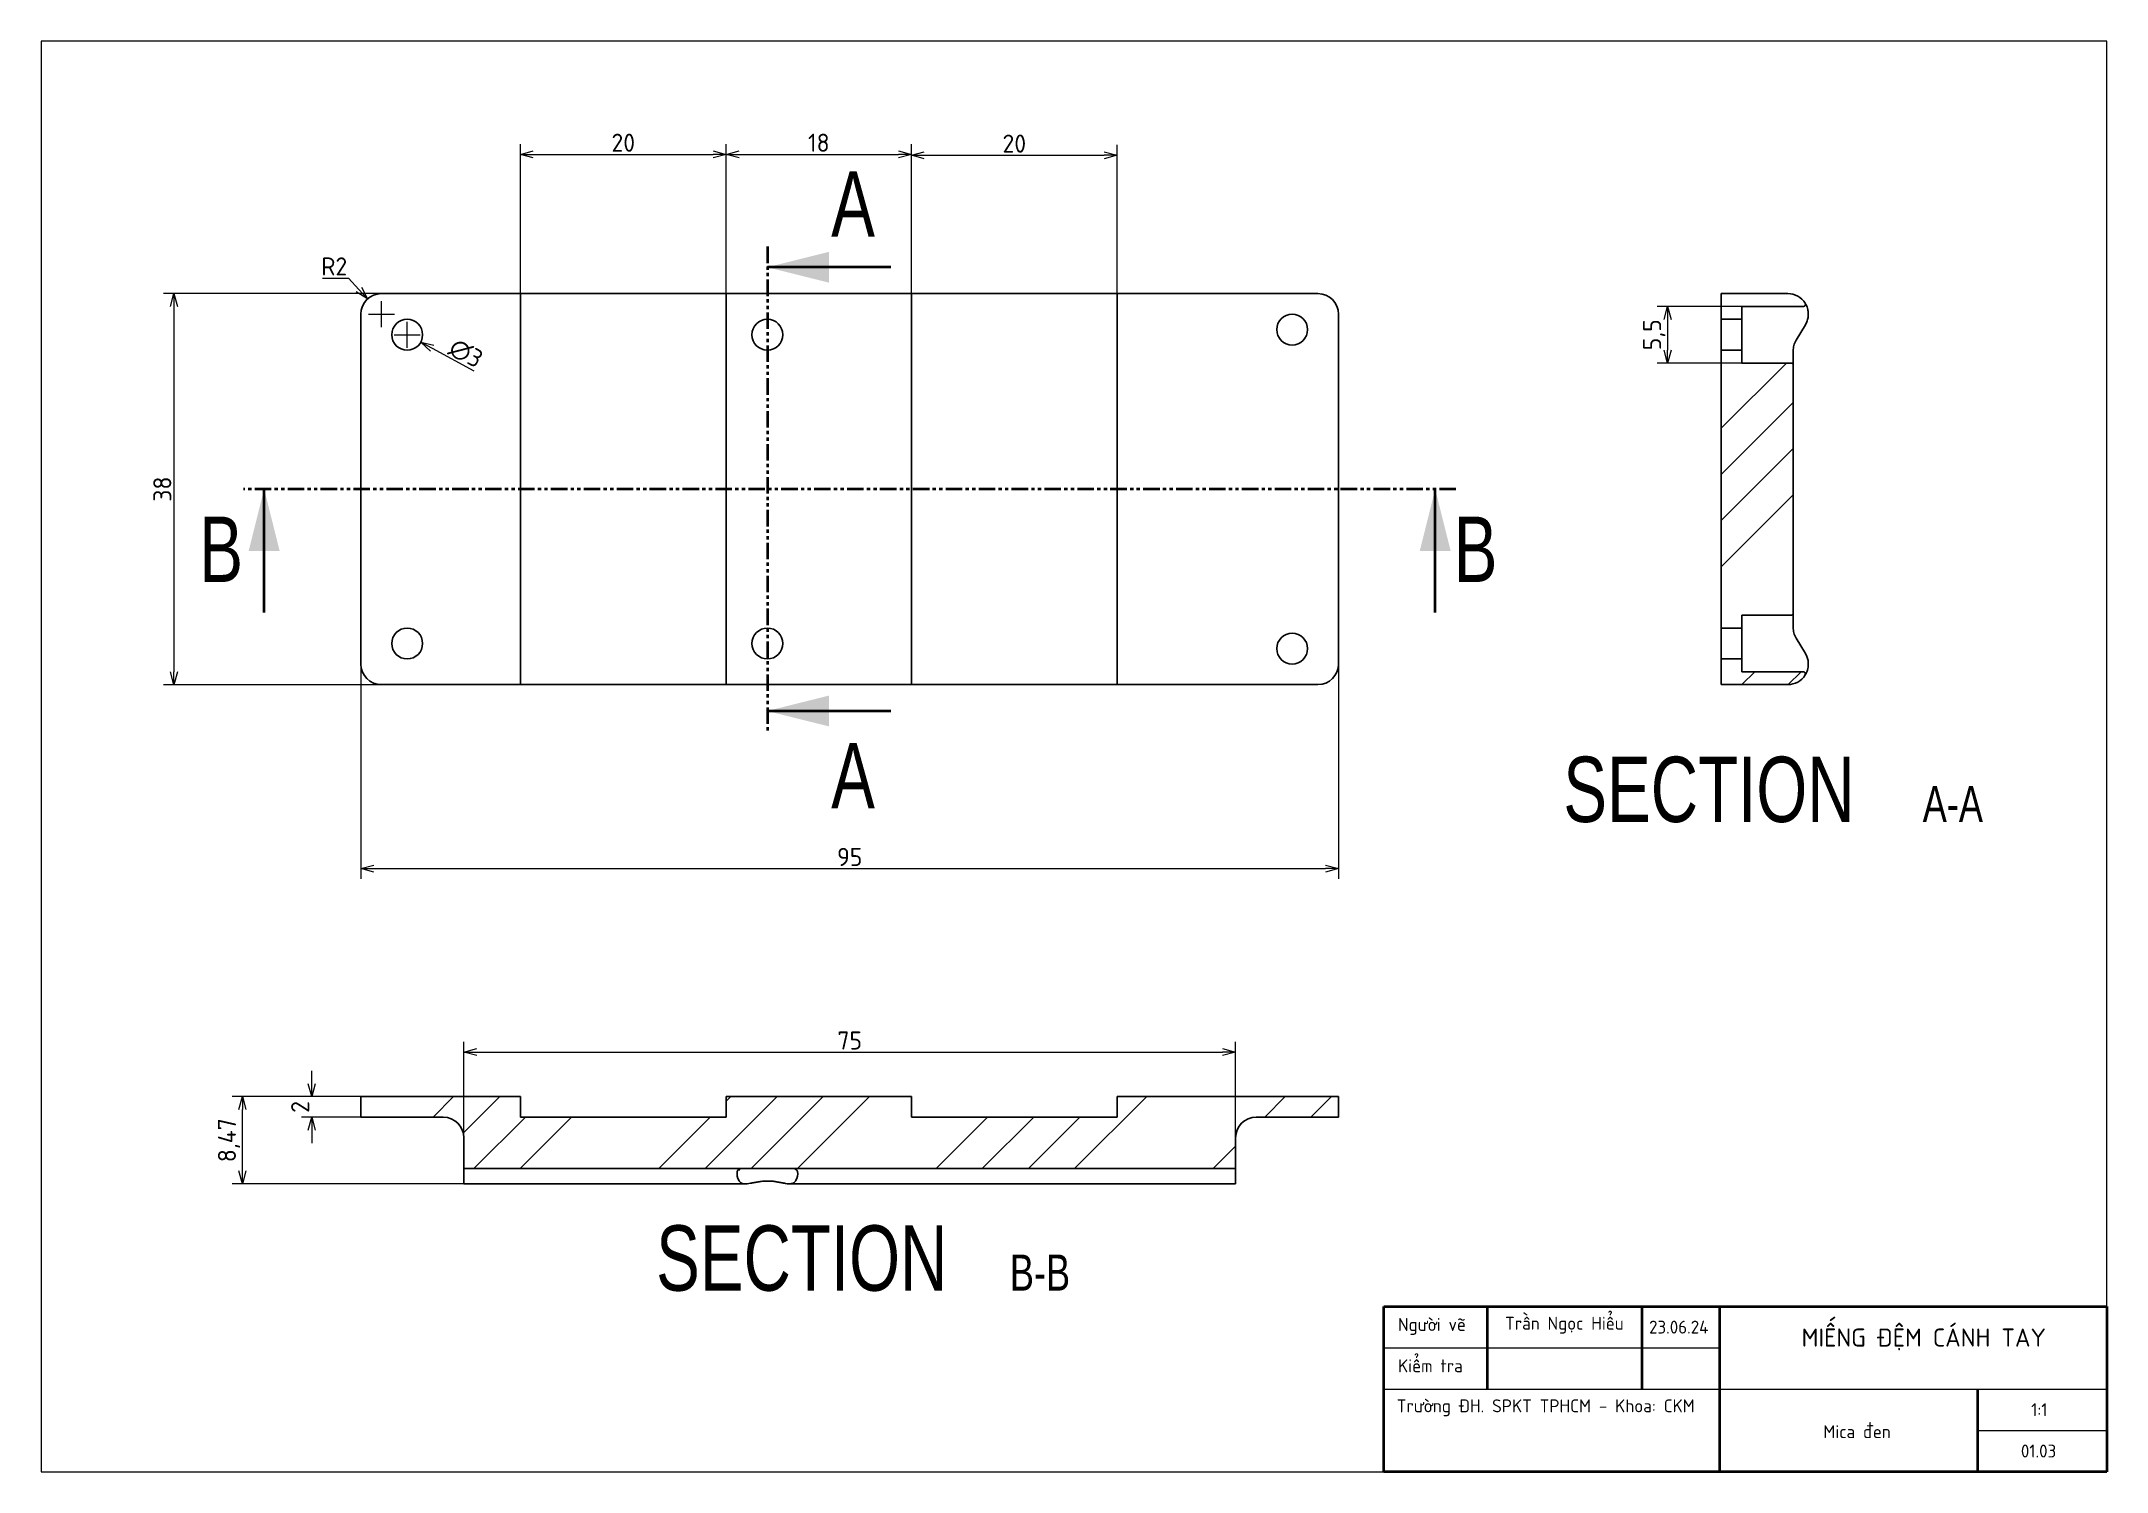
# Paper-space layout 'Sheet' of a CAD drawing. Header units: millimetres. Extents: x 10 to 410, y 10 to 287.
# The model-space entities are those that its viewports show. They can reach past a viewport. Long polylines and large blocks are cut down to what shows.
import ezdxf

# ---------------------------------------------------------------- set-up
doc = ezdxf.new("R2010")
doc.units = ezdxf.units.MM
doc.linetypes.add('PHANTOM', pattern=[12.7, 6.35, -1.27, 1.27, -1.27, 1.27, -1.27])
doc.layers.add('NetDam', color=7, linetype='Continuous', lineweight=35)
doc.layers.add('Netmanh', color=5, linetype='Continuous', lineweight=13)
doc.styles.add('Note Text (ISO)', font='')
doc.styles.add('SLDTEXTSTYLE0', font='TXT', dxfattribs={"width": 0.75})
doc.styles.get('Note Text (ISO)').set_extended_font_data('TCVN 7284')
doc.dimstyles.new('Default (ISO)$0', dxfattribs={"dimtxt": 3.5, "dimasz": 2.5, "dimexe": 2, "dimexo": 0, "dimgap": 0.5, "dimtad": 1, "dimtxsty": 'Note Text (ISO)', "dimblk": 'OPEN30', "dimblk1": 'OPEN30', "dimblk2": 'OPEN90', "dimcen": 2.5, "dimclrd": 256, "dimclre": 256, "dimclrt": 256, "dimazin": 0, "dimtfac": 1, "dimtofl": 0, "dimtmove": 0, "dimatfit": 3, "dimldrblk": 'OPEN30', "dimfxl": 1, "dimtolj": 1, "dimtzin": 0, "dimlwd": -1, "dimlwe": -1, "dimarcsym": 0})
doc.dimstyles.new('Default (ISO)$3', dxfattribs={"dimtxt": 3.5, "dimasz": 2.5, "dimexe": 2, "dimexo": 0, "dimgap": 0.5, "dimtad": 1, "dimtxsty": 'Note Text (ISO)', "dimblk": 'OPEN30', "dimblk1": 'OPEN30', "dimblk2": 'OPEN90', "dimcen": 2.5, "dimclrd": 256, "dimclre": 256, "dimclrt": 256, "dimazin": 0, "dimtfac": 1, "dimtofl": 0, "dimtmove": 0, "dimatfit": 0, "dimldrblk": 'OPEN30', "dimfxl": 1, "dimtolj": 1, "dimtzin": 0, "dimlwd": -1, "dimlwe": -1, "dimarcsym": 0})
doc.dimstyles.new('Default (ISO)$4', dxfattribs={"dimtxt": 3.5, "dimasz": 2.5, "dimexe": 2, "dimexo": 0, "dimgap": 0.5, "dimtad": 1, "dimtih": 1, "dimtoh": 1, "dimtxsty": 'Note Text (ISO)', "dimblk": 'OPEN30', "dimblk1": 'OPEN30', "dimblk2": 'OPEN90', "dimcen": 2.5, "dimclrd": 256, "dimclre": 256, "dimclrt": 256, "dimazin": 0, "dimtfac": 1, "dimtofl": 0, "dimtmove": 0, "dimatfit": 3, "dimldrblk": 'OPEN30', "dimfxl": 1, "dimtolj": 1, "dimtzin": 0, "dimlwd": -1, "dimlwe": -1, "dimarcsym": 0})
pattern_1 = [(45, (128.628, 97.818), (-13.4704, 13.4704), []), (45, (133.118, 97.818), (-13.4704, 13.4704), []), (45, (137.608, 97.818), (-13.4704, 13.4704), []), (45, (142.099, 97.818), (-13.4704, 13.4704), [])]

# ---------------------------------------------------------------- blocks, each defined once
blk = doc.blocks.new('_Open30')
at = {"color": 0, "linetype": 'ByBlock', "lineweight": -2}
for p, q in [((-1, 0.27), (0, 0)), ((0, 0), (-1, -0.27)), ((0, 0), (-1, 0))]:
    blk.add_line(p, q, dxfattribs=at)
blk = doc.blocks.new('*D26')
at = {"layer": 'Defpoints', "color": 0, "transparency": 16777216}
for p in [(78.23, 231.59), (83.49, 228.75)]:
    blk.add_point(p, dxfattribs=at)
at = {"layer": 'Netmanh', "transparency": 16777216}
for p, q in [((80.86, 227.67), (80.86, 232.67)), ((78.36, 230.17), (83.36, 230.17))]:
    blk.add_line(p, q, dxfattribs=at)
at = {"layer": 'Netmanh', "linetype": 'Continuous', "transparency": 16777216}
blk.add_line((85.69, 227.56), (93.74, 223.19), dxfattribs=at)
at = {"layer": 'Netmanh', "transparency": 16777216, "xscale": 2.5, "yscale": 2.5, "zscale": 2.5, "rotation": 151.5680343951556}
blk.add_blockref('_Open30', (83.49, 228.75), dxfattribs=at)
at = {"layer": 'Netmanh', "transparency": 16777216, "insert": (92.22, 226.58), "char_height": 3.5, "attachment_point": 5, "rotation": 331.568, "style": 'Note Text (ISO)'}
blk.add_mtext('\\A1;∅3', dxfattribs=at)
blk = doc.blocks.new('_Open90')
at = {"color": 0, "linetype": 'ByBlock', "lineweight": -2}
for p, q in [((0, 0), (-1, 0)), ((-0.5, 0.5), (0, 0)), ((0, 0), (-0.5, -0.5))]:
    blk.add_line(p, q, dxfattribs=at)
blk = doc.blocks.new('*D27')
at = {"layer": 'Defpoints', "color": 0, "transparency": 16777216}
for p in [(142.64, 265.11), (102.78, 238.14), (142.64, 238.14)]:
    blk.add_point(p, dxfattribs=at)
at = {"layer": 'Netmanh', "linetype": 'Continuous', "transparency": 16777216}
for p, q in [((102.78, 238.14), (102.78, 267.11)), ((105.28, 265.11), (140.14, 265.11)), ((142.64, 238.14), (142.64, 267.11))]:
    blk.add_line(p, q, dxfattribs=at)
at = {"layer": 'Netmanh', "transparency": 16777216, "xscale": 2.5, "yscale": 2.5, "zscale": 2.5, "rotation": 180}
blk.add_blockref('_Open30', (102.78, 265.11), dxfattribs=at)
at = {"layer": 'Netmanh', "transparency": 16777216, "xscale": 2.5, "yscale": 2.5, "zscale": 2.5}
blk.add_blockref('_Open30', (142.64, 265.11), dxfattribs=at)
at = {"layer": 'Netmanh', "transparency": 16777216, "insert": (122.71, 267.36), "char_height": 3.5, "attachment_point": 5, "style": 'Note Text (ISO)'}
blk.add_mtext('\\A1;20', dxfattribs=at)
blk = doc.blocks.new('*D28')
at = {"layer": 'Defpoints', "color": 0, "transparency": 16777216}
for p in [(178.51, 265.11), (142.64, 238.14), (178.51, 238.14)]:
    blk.add_point(p, dxfattribs=at)
at = {"layer": 'Netmanh', "linetype": 'Continuous', "transparency": 16777216}
for p, q in [((142.64, 238.14), (142.64, 267.11)), ((145.14, 265.11), (176.01, 265.11)), ((178.51, 238.14), (178.51, 267.11))]:
    blk.add_line(p, q, dxfattribs=at)
at = {"layer": 'Netmanh', "transparency": 16777216, "xscale": 2.5, "yscale": 2.5, "zscale": 2.5, "rotation": 180}
blk.add_blockref('_Open30', (142.64, 265.11), dxfattribs=at)
at = {"layer": 'Netmanh', "transparency": 16777216, "xscale": 2.5, "yscale": 2.5, "zscale": 2.5}
blk.add_blockref('_Open30', (178.51, 265.11), dxfattribs=at)
at = {"layer": 'Netmanh', "transparency": 16777216, "insert": (160.58, 267.36), "char_height": 3.5, "attachment_point": 5, "style": 'Note Text (ISO)'}
blk.add_mtext('\\A1;18', dxfattribs=at)
blk = doc.blocks.new('*D29')
at = {"layer": 'Defpoints', "color": 0, "transparency": 16777216}
for p in [(218.37, 264.94), (178.51, 238.14), (218.37, 238.14)]:
    blk.add_point(p, dxfattribs=at)
at = {"layer": 'Netmanh', "linetype": 'Continuous', "transparency": 16777216}
for p, q in [((178.51, 238.14), (178.51, 266.94)), ((181.01, 264.94), (215.87, 264.94)), ((218.37, 238.14), (218.37, 266.94))]:
    blk.add_line(p, q, dxfattribs=at)
at = {"layer": 'Netmanh', "transparency": 16777216, "xscale": 2.5, "yscale": 2.5, "zscale": 2.5, "rotation": 180}
blk.add_blockref('_Open30', (178.51, 264.94), dxfattribs=at)
at = {"layer": 'Netmanh', "transparency": 16777216, "xscale": 2.5, "yscale": 2.5, "zscale": 2.5}
blk.add_blockref('_Open30', (218.37, 264.94), dxfattribs=at)
at = {"layer": 'Netmanh', "transparency": 16777216, "insert": (198.44, 267.19), "char_height": 3.5, "attachment_point": 5, "style": 'Note Text (ISO)'}
blk.add_mtext('\\A1;20', dxfattribs=at)
blk = doc.blocks.new('*D30')
at = {"layer": 'Defpoints', "color": 0, "transparency": 16777216}
for p in [(71.89, 200.28), (261.22, 200.28), (261.22, 126.8)]:
    blk.add_point(p, dxfattribs=at)
at = {"layer": 'Netmanh', "linetype": 'Continuous', "transparency": 16777216}
for p, q in [((71.89, 200.28), (71.89, 124.8)), ((261.22, 200.28), (261.22, 124.8)), ((74.39, 126.8), (258.72, 126.8))]:
    blk.add_line(p, q, dxfattribs=at)
at = {"layer": 'Netmanh', "transparency": 16777216, "xscale": 2.5, "yscale": 2.5, "zscale": 2.5, "rotation": 180}
blk.add_blockref('_Open30', (71.89, 126.8), dxfattribs=at)
at = {"layer": 'Netmanh', "transparency": 16777216, "xscale": 2.5, "yscale": 2.5, "zscale": 2.5}
blk.add_blockref('_Open30', (261.22, 126.8), dxfattribs=at)
at = {"layer": 'Netmanh', "transparency": 16777216, "insert": (166.56, 129.05), "char_height": 3.5, "attachment_point": 5, "style": 'Note Text (ISO)'}
blk.add_mtext('\\A1;95', dxfattribs=at)
blk = doc.blocks.new('*D31')
at = {"layer": 'Defpoints', "color": 0, "transparency": 16777216}
for p in [(75.88, 238.14), (35.68, 162.41), (75.88, 162.41)]:
    blk.add_point(p, dxfattribs=at)
at = {"layer": 'Netmanh', "linetype": 'Continuous', "transparency": 16777216}
for p, q in [((75.88, 238.14), (33.68, 238.14)), ((35.68, 235.64), (35.68, 164.91)), ((75.88, 162.41), (33.68, 162.41))]:
    blk.add_line(p, q, dxfattribs=at)
at = {"layer": 'Netmanh', "transparency": 16777216, "xscale": 2.5, "yscale": 2.5, "zscale": 2.5}
for p, rotation in [((35.68, 238.14), 90), ((35.68, 162.41), 270)]:
    blk.add_blockref('_Open30', p, dxfattribs=dict(at, rotation=rotation))
at = {"layer": 'Netmanh', "transparency": 16777216, "insert": (33.43, 200.28), "char_height": 3.5, "attachment_point": 5, "rotation": 90, "style": 'Note Text (ISO)'}
blk.add_mtext('\\A1;38', dxfattribs=at)
blk = doc.blocks.new('*D32')
at = {"layer": 'Defpoints', "color": 0, "transparency": 16777216}
for p in [(73.19, 237.11), (75.88, 234.16)]:
    blk.add_point(p, dxfattribs=at)
at = {"layer": 'Netmanh', "linetype": 'Continuous', "transparency": 16777216}
for p, q in [((64.46, 241.16), (69.51, 241.16)), ((69.51, 241.16), (71.51, 238.96))]:
    blk.add_line(p, q, dxfattribs=at)
at = {"layer": 'Netmanh', "transparency": 16777216}
for p, q in [((75.88, 231.66), (75.88, 236.66)), ((73.38, 234.16), (78.38, 234.16))]:
    blk.add_line(p, q, dxfattribs=at)
at = {"layer": 'Netmanh', "transparency": 16777216, "xscale": 2.5, "yscale": 2.5, "zscale": 2.5, "rotation": 312.2829507158793}
blk.add_blockref('_Open30', (73.19, 237.11), dxfattribs=at)
at = {"layer": 'Netmanh', "transparency": 16777216, "insert": (66.73, 243.41), "char_height": 3.5, "attachment_point": 5, "style": 'Note Text (ISO)'}
blk.add_mtext('\\A1;R2', dxfattribs=at)
blk = doc.blocks.new('*D33')
at = {"layer": 'Defpoints', "color": 0, "transparency": 16777216}
for p in [(62.38, 82.63), (71.89, 82.63), (71.89, 78.64)]:
    blk.add_point(p, dxfattribs=at)
at = {"layer": 'Netmanh', "linetype": 'Continuous', "transparency": 16777216}
for p, q in [((62.38, 85.13), (62.38, 87.63)), ((71.89, 82.63), (60.38, 82.63)), ((71.89, 78.64), (60.38, 78.64)), ((62.38, 76.14), (62.38, 73.64))]:
    blk.add_line(p, q, dxfattribs=at)
at = {"layer": 'Netmanh', "transparency": 16777216, "xscale": 2.5, "yscale": 2.5, "zscale": 2.5}
for p, rotation in [((62.38, 82.63), 270), ((62.38, 78.64), 90)]:
    blk.add_blockref('_Open30', p, dxfattribs=dict(at, rotation=rotation))
at = {"layer": 'Netmanh', "transparency": 16777216, "insert": (60.13, 80.64), "char_height": 3.5, "attachment_point": 5, "rotation": 90, "style": 'Note Text (ISO)'}
blk.add_mtext('\\A1;2', dxfattribs=at)
blk = doc.blocks.new('*D34')
at = {"layer": 'Defpoints', "color": 0, "transparency": 16777216}
for p in [(241.29, 91.25), (91.82, 65.75), (241.29, 65.75)]:
    blk.add_point(p, dxfattribs=at)
at = {"layer": 'Netmanh', "linetype": 'Continuous', "transparency": 16777216}
for p, q in [((91.82, 65.75), (91.82, 93.25)), ((241.29, 65.75), (241.29, 93.25)), ((94.32, 91.25), (238.79, 91.25))]:
    blk.add_line(p, q, dxfattribs=at)
at = {"layer": 'Netmanh', "transparency": 16777216, "xscale": 2.5, "yscale": 2.5, "zscale": 2.5, "rotation": 180}
blk.add_blockref('_Open30', (91.82, 91.25), dxfattribs=at)
at = {"layer": 'Netmanh', "transparency": 16777216, "xscale": 2.5, "yscale": 2.5, "zscale": 2.5}
blk.add_blockref('_Open30', (241.29, 91.25), dxfattribs=at)
at = {"layer": 'Netmanh', "transparency": 16777216, "insert": (166.56, 93.5), "char_height": 3.5, "attachment_point": 5, "style": 'Note Text (ISO)'}
blk.add_mtext('\\A1;75', dxfattribs=at)
blk = doc.blocks.new('*D35')
at = {"layer": 'Defpoints', "color": 0, "transparency": 16777216}
for p in [(339.33, 235.65), (324.97, 224.69), (339.33, 224.69)]:
    blk.add_point(p, dxfattribs=at)
at = {"layer": 'Netmanh', "linetype": 'Continuous', "transparency": 16777216}
for p, q in [((339.33, 235.65), (322.97, 235.65)), ((324.97, 233.15), (324.97, 227.19)), ((339.33, 224.69), (322.97, 224.69))]:
    blk.add_line(p, q, dxfattribs=at)
at = {"layer": 'Netmanh', "transparency": 16777216, "xscale": 2.5, "yscale": 2.5, "zscale": 2.5}
for p, rotation in [((324.97, 235.65), 90), ((324.97, 224.69), 270)]:
    blk.add_blockref('_Open30', p, dxfattribs=dict(at, rotation=rotation))
at = {"layer": 'Netmanh', "transparency": 16777216, "insert": (322.37, 230.17), "char_height": 3.5, "attachment_point": 5, "rotation": 90, "style": 'Note Text (ISO)'}
blk.add_mtext('\\A1;5,5', dxfattribs=at)
blk = doc.blocks.new('*D36')
at = {"layer": 'Defpoints', "color": 0, "transparency": 16777216}
for p in [(48.96, 82.63), (91.82, 82.63), (91.82, 65.75)]:
    blk.add_point(p, dxfattribs=at)
at = {"layer": 'Netmanh', "linetype": 'Continuous', "transparency": 16777216}
for p, q in [((91.82, 82.63), (46.96, 82.63)), ((48.96, 68.25), (48.96, 80.13)), ((91.82, 65.75), (46.96, 65.75))]:
    blk.add_line(p, q, dxfattribs=at)
at = {"layer": 'Netmanh', "transparency": 16777216, "xscale": 2.5, "yscale": 2.5, "zscale": 2.5}
for p, rotation in [((48.96, 82.63), 90), ((48.96, 65.75), 270)]:
    blk.add_blockref('_Open30', p, dxfattribs=dict(at, rotation=rotation))
at = {"layer": 'Netmanh', "transparency": 16777216, "insert": (46.36, 74.19), "char_height": 3.5, "attachment_point": 5, "rotation": 90, "style": 'Note Text (ISO)'}
blk.add_mtext('\\A1;8,47', dxfattribs=at)
blk = doc.blocks.new('SW_NOTE_0_2')
at = {"color": 0, "linetype": 'Continuous', "lineweight": 0, "attachment_point": 2, "style": 'SLDTEXTSTYLE0'}
for s, insert, char_height in [('SECTION', (17.36, 8.19), 6.35), ('A-A', (41.06, 5.35), 3.5)]:
    blk.add_mtext(s, dxfattribs=dict(at, insert=insert, char_height=char_height))
blk = doc.blocks.new('SW_NOTE_0_3')
at = {"color": 0, "linetype": 'Continuous', "lineweight": 0, "attachment_point": 2, "style": 'SLDTEXTSTYLE0'}
for s, insert, char_height in [('SECTION', (17.36, 8.19), 6.35), ('B-B', (40.51, 5.35), 3.5)]:
    blk.add_mtext(s, dxfattribs=dict(at, insert=insert, char_height=char_height))

msp = doc.modelspace()

# ---------------------------------------------------------------- hatches: boundary and pattern name
at = {"linetype": 'Continuous', "lineweight": 18}
h = msp.add_hatch(dxfattribs=at)
h.set_pattern_fill('ANSI34', style=0)
h.set_pattern_definition(pattern_1)
edge = h.paths.add_edge_path(flags=0)
edge.add_line((327.25, 300.77), (327.25, 302.02))
edge.add_line((327.25, 302.02), (325.25, 302.02))
edge.add_line((325.25, 302.02), (325.25, 275.02))
edge.add_line((325.25, 275.02), (327.25, 275.02))
edge.add_line((327.25, 275.02), (327.25, 276.27))
edge.add_line((327.25, 276.27), (332.05, 276.27))
edge.add_arc((332.05, 276.47), 0.2, 270, 360)
edge.add_line((332.25, 276.47), (332.25, 300.57))
edge.add_arc((332.05, 300.57), 0.2, 0, 90)
edge.add_line((332.05, 300.77), (327.25, 300.77))
h = msp.add_hatch(dxfattribs=at)
h.set_pattern_fill('ANSI34', style=0)
h.set_pattern_definition(pattern_1)
edge = h.paths.add_edge_path(flags=0)
edge.add_line((327.25, 272.02), (325.25, 272.02))
edge.add_line((325.25, 272.02), (325.25, 269.52))
edge.add_line((325.25, 269.52), (331.72, 269.52))
edge.add_arc((331.72, 271.52), 2, 270, 328.1446)
edge.add_arc((333.25, 270.57), 0.2, 328.1446, 450)
edge.add_line((333.25, 270.77), (327.25, 270.77))
edge.add_line((327.25, 270.77), (327.25, 272.02))
h = msp.add_hatch(dxfattribs=at)
h.set_pattern_fill('ANSI34', style=0)
h.set_pattern_definition([(45, (111.809, 112.29), (-13.4704, 13.4704), []), (45, (116.299, 112.29), (-13.4704, 13.4704), []), (45, (120.789, 112.29), (-13.4704, 13.4704), []), (45, (125.279, 112.29), (-13.4704, 13.4704), [])])
edge = h.paths.add_edge_path(flags=0)
edge.add_line((288.06, 229.49), (266.56, 229.49))
edge.add_line((266.56, 229.49), (266.56, 227.49))
edge.add_line((266.56, 227.49), (246.56, 227.49))
edge.add_line((246.56, 227.49), (246.56, 229.49))
edge.add_line((246.56, 229.49), (228.56, 229.49))
edge.add_line((228.56, 229.49), (228.56, 227.49))
edge.add_line((228.56, 227.49), (208.56, 227.49))
edge.add_line((208.56, 227.49), (208.56, 229.49))
edge.add_line((208.56, 229.49), (193.06, 229.49))
edge.add_line((193.06, 229.49), (193.06, 227.49))
edge.add_line((193.06, 227.49), (201.06, 227.49))
edge.add_arc((201.06, 225.49), 2, 0, 90, ccw=False)
edge.add_line((203.06, 225.49), (203.06, 222.49))
edge.add_line((203.06, 222.49), (278.06, 222.49))
edge.add_line((278.06, 222.49), (278.06, 225.49))
edge.add_arc((280.06, 225.49), 2, 90, 180, ccw=False)
edge.add_line((280.06, 227.49), (288.06, 227.49))
edge.add_line((288.06, 227.49), (288.06, 229.49))

# ---------------------------------------------------------------- linework, layer by layer
at = {"color": 7, "linetype": 'PHANTOM', "lineweight": 35}
for p, q in [((232.56, 312.08), (232.56, 264.96)), ((299.46, 288.52), (181.66, 288.52))]:
    msp.add_line(p, q, dxfattribs=at)
at = {"color": 7, "linetype": 'Continuous', "lineweight": 35}
for p, q in [((244.56, 310.08), (232.56, 310.08)), ((183.66, 276.52), (183.66, 288.52)), ((297.46, 276.52), (297.46, 288.52)), ((244.56, 266.96), (232.56, 266.96))]:
    msp.add_line(p, q, dxfattribs=at)
at = {"color": 7, "linetype": 'Continuous', "lineweight": 25}
for p, q in [((208.56, 307.52), (195.06, 307.52)), ((208.56, 307.52), (208.56, 269.52)), ((208.56, 307.52), (228.56, 307.52)), ((228.56, 307.52), (228.56, 269.52)), ((246.56, 307.52), (228.56, 307.52)), ((246.56, 307.52), (246.56, 269.52)), ((266.56, 307.52), (246.56, 307.52)), ((266.56, 307.52), (266.56, 269.52)), ((286.06, 307.52), (266.56, 307.52)), ((325.25, 307.52), (331.72, 307.52)), ((325.25, 305.02), (325.25, 307.52)), ((193.06, 271.52), (193.06, 305.52)), ((288.06, 305.52), (288.06, 271.52)), ((333.25, 306.27), (327.25, 306.27)), ((327.25, 305.02), (327.25, 306.27)), ((325.25, 305.02), (327.25, 305.02)), ((325.25, 305.02), (325.25, 302.02)), ((327.25, 302.02), (327.25, 305.02)), ((333.43, 304.49), (332.53, 302.99)), ((325.25, 275.02), (325.25, 302.02)), ((327.25, 302.02), (325.25, 302.02)), ((327.25, 300.77), (327.25, 302.02)), ((332.25, 301.97), (332.25, 300.57)), ((327.25, 300.77), (332.05, 300.77)), ((332.25, 300.57), (332.25, 276.47)), ((327.25, 275.02), (325.25, 275.02)), ((325.25, 272.02), (325.25, 275.02)), ((327.25, 276.27), (332.05, 276.27)), ((327.25, 275.02), (327.25, 276.27)), ((327.25, 272.02), (327.25, 275.02)), ((332.25, 276.47), (332.25, 275.07)), ((332.53, 274.04), (333.43, 272.55)), ((325.25, 269.52), (325.25, 272.02)), ((325.25, 272.02), (327.25, 272.02)), ((327.25, 270.77), (327.25, 272.02)), ((195.06, 269.52), (208.56, 269.52)), ((208.56, 269.52), (228.56, 269.52)), ((228.56, 269.52), (246.56, 269.52)), ((266.56, 269.52), (246.56, 269.52)), ((266.56, 269.52), (286.06, 269.52)), ((331.72, 269.52), (325.25, 269.52)), ((333.25, 270.77), (327.25, 270.77)), ((193.06, 227.49), (193.06, 229.49)), ((193.06, 229.49), (208.56, 229.49)), ((208.56, 227.49), (208.56, 229.49)), ((228.56, 227.49), (228.56, 229.49)), ((228.56, 229.49), (246.56, 229.49)), ((246.56, 229.49), (246.56, 227.49)), ((266.56, 229.49), (266.56, 227.49)), ((266.56, 229.49), (288.06, 229.49)), ((288.06, 229.49), (288.06, 227.49)), ((193.06, 227.49), (201.06, 227.49)), ((228.56, 227.49), (208.56, 227.49)), ((246.56, 227.49), (266.56, 227.49)), ((280.06, 227.49), (288.06, 227.49)), ((203.06, 222.49), (203.06, 225.49)), ((278.06, 225.49), (278.06, 222.49)), ((278.06, 222.49), (203.06, 222.49)), ((203.06, 222.2), (203.06, 222.49)), ((203.06, 221.3), (203.06, 222.2)), ((203.06, 221.02), (203.06, 221.3)), ((203.06, 221.02), (230.39, 221.02)), ((229.83, 222.33), (229.83, 222.32)), ((234.72, 221.02), (278.06, 221.02)), ((278.06, 222.49), (278.06, 222.2)), ((278.06, 221.3), (278.06, 222.2)), ((278.06, 221.3), (278.06, 221.02))]:
    msp.add_line(p, q, dxfattribs=at)
for centre in [(283.56, 304.02), (197.56, 303.52), (232.56, 303.52), (197.56, 273.52), (232.56, 273.52), (283.56, 273.02)]:
    msp.add_circle(centre, 1.5, dxfattribs=at)
for centre, radius, start, end in [((195.06, 305.52), 2, 90, 180), ((286.06, 305.52), 2, 0, 90), ((331.72, 305.52), 2, 31.8554, 90), ((333.25, 306.47), 0.2, 270, 31.8554), ((332.05, 300.57), 0.2, 0, 90), ((332.05, 276.47), 0.2, 270, 0), ((195.06, 271.52), 2, 180, 270), ((286.06, 271.52), 2, 270, 0), ((331.72, 271.52), 2, 270, 328.1446), ((333.25, 270.57), 0.2, 328.1446, 90), ((201.06, 225.49), 2, 0, 90), ((280.06, 225.49), 2, 90, 180)]:
    msp.add_arc(centre, radius, start, end, dxfattribs=at)
for start_param, end_param in [(2.998023, 3.514191), (5.910587, 6.426755)]:
    msp.add_ellipse((232.56, 221.95), major_axis=(2.95, 0), ratio=0.6, start_param=start_param, end_param=end_param, dxfattribs=at)
for points, knots in [([(333.42, 306.57), (333.42, 306.57), (333.42, 306.56), (333.46, 306.51), (333.48, 306.47), (333.53, 306.36), (333.56, 306.3), (333.62, 306.15), (333.64, 306.06), (333.69, 305.87), (333.7, 305.76), (333.72, 305.53), (333.72, 305.41), (333.69, 305.16), (333.66, 305.02), (333.57, 304.75), (333.51, 304.62), (333.43, 304.49)], [0, 0, 0, 0, 0.125, 0.125, 0.25, 0.25, 0.375, 0.375, 0.5, 0.5, 0.625, 0.625, 0.75, 0.75, 0.875, 0.875, 1, 1, 1, 1]), ([(332.53, 302.99), (332.43, 302.83), (332.36, 302.65), (332.27, 302.3), (332.25, 302.13), (332.25, 301.97)], [0, 0, 0, 0, 0.5, 0.5, 1, 1, 1, 1]), ([(332.25, 275.07), (332.25, 274.91), (332.27, 274.74), (332.36, 274.39), (332.43, 274.21), (332.53, 274.04)], [0, 0, 0, 0, 0.5, 0.5, 1, 1, 1, 1]), ([(333.43, 272.55), (333.51, 272.42), (333.57, 272.29), (333.66, 272.02), (333.69, 271.88), (333.72, 271.63), (333.72, 271.5), (333.7, 271.27), (333.69, 271.17), (333.64, 270.98), (333.62, 270.89), (333.56, 270.74), (333.53, 270.68), (333.48, 270.57), (333.46, 270.53), (333.42, 270.48), (333.42, 270.46), (333.42, 270.46)], [0, 0, 0, 0, 0.125, 0.125, 0.25, 0.25, 0.375, 0.375, 0.5, 0.5, 0.625, 0.625, 0.75, 0.75, 0.875, 0.875, 1, 1, 1, 1]), ([(229.64, 222.2), (229.66, 222.3), (229.71, 222.37), (229.85, 222.47), (229.94, 222.49), (230.05, 222.49)], [0, 0, 0, 0, 0.5, 0.5, 1, 1, 1, 1]), ([(230.4, 221.02), (230.47, 221.02), (230.63, 221.03), (230.92, 221.07), (231.27, 221.14), (231.66, 221.21), (232.06, 221.27), (232.46, 221.29), (232.84, 221.29), (233.22, 221.25), (233.59, 221.19), (233.97, 221.12), (234.31, 221.05), (234.55, 221.02), (234.66, 221.02), (234.67, 221.02)], [0, 0, 0, 0, 0.056227, 0.138974, 0.227286, 0.31776, 0.405253, 0.487012, 0.565197, 0.644411, 0.726043, 0.813131, 0.905516, 0.988834, 1, 1, 1, 1]), ([(234.72, 221.02), (234.71, 221.02), (234.7, 221.02), (234.68, 221.02), (234.68, 221.02)], [0, 0, 0, 0, 0.701479, 1, 1, 1, 1]), ([(235.07, 222.49), (235.18, 222.49), (235.27, 222.47), (235.41, 222.37), (235.45, 222.3), (235.48, 222.2)], [0, 0, 0, 0, 0.5, 0.5, 1, 1, 1, 1])]:
    msp.add_open_spline(points, degree=3, knots=knots, dxfattribs=at)
at = {"color": 8, "linetype": 'Continuous', "lineweight": 25}
for points, knots in [([(230.4, 221.02), (230.38, 221.02), (230.28, 221.02), (230.07, 221.05), (229.9, 221.16), (229.83, 221.28), (229.81, 221.3)], [0, 0, 0, 0, 0.077802, 0.370526, 0.874884, 1, 1, 1, 1]), ([(235.31, 221.3), (235.23, 221.21), (235.09, 221.04), (234.84, 221.03), (234.72, 221.02)], [0, 0, 0, 0, 0.526848, 1, 1, 1, 1])]:
    msp.add_open_spline(points, degree=3, knots=knots, dxfattribs=at)
at = {"color": 7, "linetype": 'Continuous', "lineweight": 35}
for points in [[(232.56, 310.08), (238.56, 308.58), (238.56, 311.58)], [(183.66, 288.52), (182.16, 282.52), (185.16, 282.52)], [(297.46, 288.52), (295.96, 282.52), (298.96, 282.52)], [(232.56, 266.96), (238.56, 265.46), (238.56, 268.46)]]:
    msp.add_solid(points, dxfattribs=at)

# ---------------------------------------------------------------- block references
at = {"color": 7, "linetype": 'Continuous', "lineweight": 0}
for name, p in [('SW_NOTE_0_2', (306.7, 254.33)), ('SW_NOTE_0_3', (218.54, 208.79))]:
    msp.add_blockref(name, p, dxfattribs=at)

# ---------------------------------------------------------------- texts
at = {"color": 7, "linetype": 'Continuous', "char_height": 6.35, "attachment_point": 1, "style": 'SLDTEXTSTYLE0'}
for s, insert in [('A', (238.76, 319.41)), ('B', (177.36, 285.85)), ('B', (299.26, 285.85)), ('A', (238.76, 263.85))]:
    msp.add_mtext(s, dxfattribs=dict(at, insert=insert))

psp = doc.layouts.new('Sheet')

# ---------------------------------------------------------------- linework, layer by layer
at = {"layer": 'NetDam'}
for p, q in [((270, 42), (410, 42)), ((270, 10), (270, 42)), ((290, 42), (290, 26)), ((320, 42), (320, 26)), ((335, 42), (335, 10)), ((410, 42), (410, 10)), ((385, 26), (385, 10)), ((410, 10), (270, 10))]:
    psp.add_line(p, q, dxfattribs=at)
at = {"layer": 'Netmanh'}
for p, q in [((270, 34), (335, 34)), ((270, 26), (410, 26)), ((385, 18), (410, 18))]:
    psp.add_line(p, q, dxfattribs=at)

# ---------------------------------------------------------------- texts
at = {"layer": 'NetDam', "char_height": 2.5, "attachment_point": 1}
for s, insert in [('{\\fTCVN 7284|b0|i0|c0|p34;Trần Ngọc Hiểu}', (293.487, 39.993)), ('{\\fTCVN 7284|b0|i0|c0|p34;Người vẽ}', (272.75, 39.75)), ('{\\fTCVN 7284|b0|i0|c0|p34;23.06.24}', (321.374, 39.25)), ('{\\fTCVN 7284|b0|i0|c0|p34;Kiểm tra}', (272.75, 31.75)), ('{\\fTCVN 7284|b0|i0|c0|p34;Trường ĐH. SPKT TPHCM - Khoa: CKM}', (272.498, 24)), ('{\\fTCVN 7284|b0|i0|c0|p34;Mica đen}', (355.11, 19)), ('{\\fTCVN 7284|b0|i0|c0|p34;01.03}', (393.388, 15.25))]:
    psp.add_mtext(s, dxfattribs=dict(at, insert=insert))
at = {"layer": 'NetDam', "attachment_point": 1}
for s, insert, char_height, width in [('{\\fTCVN 7284|b0|i0|c0|p34;MIẾNG ĐỆM CÁNH TAY}', (350.922, 37.726), 3.5, 56.1648), ('{\\fTCVN 7284|b0|i0|c0|p34;1:1}', (395.374, 23.25), 2.5, 3.25)]:
    psp.add_mtext(s, dxfattribs=dict(at, insert=insert, char_height=char_height, width=width))

# ---------------------------------------------------------------- dimensions: what is measured, and where the dimension line sits
at = {"layer": 'Netmanh'}
dim = psp.add_linear_dim(base=(142.64, 265.109), p1=(102.781, 238.143), p2=(142.64, 238.143), dimstyle='Default (ISO)$0', override={"dimlfac": -0.50177}, dxfattribs=at)
dim.commit()
dim.dimension.update_dxf_attribs({"geometry": '*D27', "text_midpoint": (122.71, 265.109), "dimtype": 160})
for base, p1, p2, picture, middle in [((178.513, 265.109), (142.64, 238.143), (178.513, 238.143), '*D28', (160.576, 267.359)), ((218.372, 264.94), (178.513, 238.143), (218.372, 238.143), '*D29', (198.442, 267.19)), ((261.22, 126.8), (71.89, 200.277), (261.22, 200.277), '*D30', (166.555, 129.05)), ((241.291, 91.249), (91.82, 65.754), (241.291, 65.754), '*D34', (166.555, 93.499))]:
    dim = psp.add_linear_dim(base=base, p1=p1, p2=p2, dimstyle='Default (ISO)$0', override={"dimlfac": -0.50177}, dxfattribs=at)
    dim.commit()
    dim.dimension.update_dxf_attribs({"geometry": picture, "text_midpoint": middle})
dim = psp.add_radius_dim(center=(75.876, 234.157), mpoint=(73.194, 237.106), dimstyle='Default (ISO)$4', override={"dimlfac": -0.50177}, dxfattribs=at)
dim.commit()
dim.dimension.update_dxf_attribs({"geometry": '*D32', "text_midpoint": (66.733, 241.159), "dimtype": 164})
for base, p1, p2, picture, middle in [((35.676, 162.411), (75.876, 238.143), (75.876, 162.411), '*D31', (33.426, 200.277)), ((324.966, 224.691), (339.326, 235.652), (339.326, 224.691), '*D35', (322.366, 230.171)), ((62.378, 82.63), (71.89, 78.644), (71.89, 82.63), '*D33', (60.128, 80.637)), ((48.964, 82.63), (91.82, 65.754), (91.82, 82.63), '*D36', (46.364, 74.192))]:
    dim = psp.add_linear_dim(base=base, p1=p1, p2=p2, angle=90, dimstyle='Default (ISO)$0', override={"dimlfac": -0.50177}, dxfattribs=at)
    dim.commit()
    dim.dimension.update_dxf_attribs({"geometry": picture, "text_midpoint": middle})
dim = psp.add_diameter_dim_2p(p1=(78.23, 231.594), p2=(83.487, 228.748), dimstyle='Default (ISO)$3', override={"dimlfac": -0.50177}, dxfattribs=at)
dim.commit()
dim.dimension.update_dxf_attribs({"geometry": '*D26', "text_midpoint": (91.15, 224.599), "dimtype": 163})

# ---------------------------------------------------------------- viewports
at = {"layer": 'NetDam'}
psp.add_viewport(center=(210, 148.5), size=(400, 277), view_center_point=(262.357, 262.539), view_height=138.99031, dxfattribs=at)

doc.saveas('drawing.dxf')
